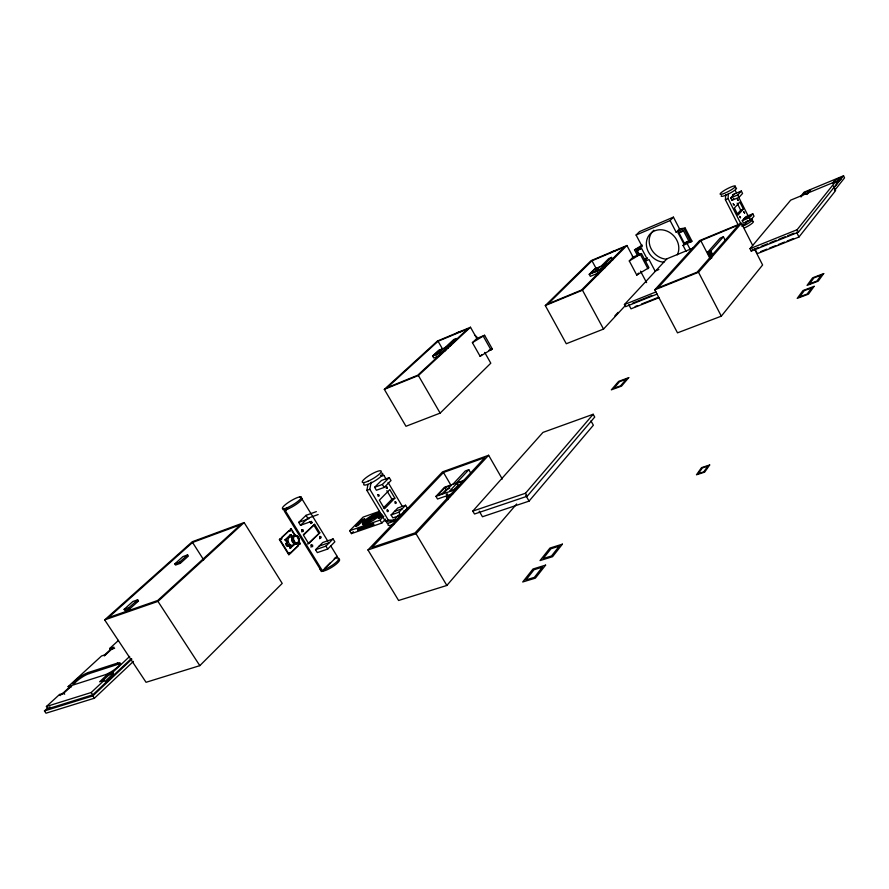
<?xml version="1.0" encoding="UTF-8"?>
<svg xmlns="http://www.w3.org/2000/svg" width="889" height="889" viewBox="0 0 889 889"><rect width="100%" height="100%" fill="white"/><g stroke="black" fill="none" stroke-linecap="round" stroke-linejoin="round"><path stroke-width="1.33" d="M746.082 221.583L747.86 220.85L744.304 224.939L740.97 223.961L728.08 198.58L728.369 193.535M738.292 225.073L725.402 199.725L725.691 194.68M399.072 514.775L393.949 520.132L390.982 521.165L385.326 521.11L366.879 490.372L367.99 484.361M393.949 520.132L388.293 520.076L369.835 489.294L371.158 482.071M310.806 523.543L310.794 522.099L309.683 521.721M289.381 552.669L291.081 552.691L298.504 545.413C297.493 543.301 299.849 544.435 300.349 543.612L298.926 541.323M834.504 190.557L844.55 177.867L843.55 175.8L804.189 192.135L800.656 196.391M758.684 247.364L754.894 248.887L757.317 253.654L798.967 237.019L835.604 190.624L833.349 186.012M798.389 232.207L836.793 183.901L835.638 181.534L790.699 200.147L750.005 248.676L751.249 251.12L798.389 232.207L797.133 229.706L835.638 181.534M833.482 188.468L843.55 175.8M832.315 183.434L835.104 179.956L841.227 177.411L837.771 181.756L835.716 182.612M752.639 245.364L741.437 223.306L699.532 240.619L654.76 289.836L677.507 332.853L721.312 316.162L762.606 264.978L754.517 249.042M807.023 194.491L810.612 190.124L804.623 192.602L801 196.98M751.249 251.12L753.016 249.009M479.16 511.097L482.46 516.753L529.055 501.129L593.363 425.22L590.963 420.875M527.21 496.218L594.719 417.063L593.174 414.274L542.968 432.41L472.792 511.108L474.493 514.009L527.21 496.218L525.51 493.239L593.174 414.274M502.285 479.038L488.628 455.268L442.544 471.859L367.957 549.958L398.605 600.475L446.856 585.462L516.631 504.007M750.549 220.205L754.016 216.216L752.794 213.805L745.771 216.716L742.282 220.694L743.504 223.117L750.549 220.205L749.327 217.783L752.794 213.805M654.76 289.836L698.51 272.278L741.437 223.306M738.448 225.128L697.143 272.156L657.916 287.903L700.81 240.675L740.97 223.961M710.733 258.466L707.566 252.343L710.833 251.009L723.413 236.785L725.268 240.408M707.566 252.343L720.19 238.119L723.413 236.785M743.382 209.082L737.992 215.127L734.403 208.026L739.815 202.025L743.382 209.082L740.715 210.193L737.114 214.227M734.314 194.013L730.747 197.891L731.98 200.336L739.026 197.347L742.559 193.458L741.337 191.024L732.547 194.769M731.98 200.336L733.758 198.38M730.747 197.891L737.792 194.902L741.337 191.024M686.086 251.309L683.052 245.464L691.931 241.186M683.052 245.464L683.952 244.486M683.641 243.519L689.508 240.719L683.641 243.519L678.285 233.196L678.829 232.607L684.186 242.93M453.49 490.217L457.979 485.372L460.48 484.494M633.068 257.088L641.491 253.565L648.937 267.678L636.78 275.079L629.29 260.966L633.068 257.088L626.923 245.497L591.041 260.677L545.301 305.549L566.282 343.743L603.531 329.074L625.056 305.849M458.202 487.205L464.758 480.116L444.5 487.272L435.966 496.362L437.521 499.018L445.867 496.106L447.956 499.662M367.957 549.958L416.03 533.744L488.628 455.268M463.047 481.182L456.824 483.372L449.623 491.117L455.879 488.917M657.193 294.048L625.556 306.672L624.422 304.549L666.939 258.799L693.364 247.931M614.899 315.828L618.133 312.35M452.801 484.338L465.269 470.992L468.814 469.725L470.859 473.248M456.379 483.083L468.814 469.725M441.566 494.395L446.089 489.561L449.79 488.25M444.922 487.572L437.677 495.306L443.867 493.128L451.09 485.394L444.922 487.572L446.089 489.561M676.218 232.34L685.108 228.017L679.507 228.873L676.218 232.34L670.095 220.561L673.429 217.138L679.507 228.873M636.78 275.079L638.646 273.112M400.65 515.176L407.34 508.175L405.595 505.241L397.828 507.975L391.093 514.953L392.838 517.887L400.65 515.176L398.894 512.22L405.595 505.241M643.925 259.988L647.57 258.11L644.492 259.399M443.478 472.47L371.98 547.468L415.074 532.9L484.872 457.591L443.478 472.47L451.123 485.561M379.47 511.342L363.112 517.109L349.666 530.722L351.422 533.611L381.814 523.054L385.593 519.143M629.29 260.966L641.491 253.565M382.737 515.62L380.836 517.576L378.281 518.465L382.081 514.564M349.666 530.722L380.059 520.121L383.837 516.22M383.437 507.897L391.927 499.218L394.86 498.162L389.793 489.617L379.37 500.163L384.504 508.786L394.86 498.162M324.574 568.616L330.375 562.693M334.231 558.737L337.198 556.414L330.741 545.89M287.514 508.53L284.491 511.364L321.685 571.583L337.198 556.414M638.891 255.21L636.513 250.709L641.202 248.398M357.756 530.044L373.958 524.41L373.58 523.765L357.367 529.411L357.756 530.044L359.667 528.099M363.49 524.199L370.191 517.376M637.591 255.721L634.502 249.865L642.225 245.064M351.422 533.611L353.333 531.655M363.112 523.565L365.979 520.643M362.279 519.609L355.556 526.41L358.056 525.543L364.768 518.732L362.279 519.609L363.434 521.521M327.708 549.035L334.853 541.834L333.075 538.934L322.718 542.534L315.539 549.713L317.317 552.602L327.708 549.035L325.919 546.124L333.075 538.934M603.242 268.534L605.02 266.744L604.209 265.222L609.054 263.2M545.301 305.549L582.473 290.203L626.923 245.497M603.764 265.178L611.521 257.421L612.821 259.866M604.209 265.222L599.753 269.689L604.609 267.667M384.17 487.428L391.004 480.571L389.249 477.615L381.492 480.449L374.613 487.283L376.38 490.25L384.17 487.428L382.403 484.449L389.249 477.615M634.502 249.865L642.214 246.631L636.102 235.029L639.535 231.596L673.429 217.138M199.814 665.65L282.213 583.395L244.131 522.565L192.257 541.745L104.658 619.889L146.052 682.296L199.814 665.65L157.964 601.397L104.658 619.889M593.974 272.401L598.175 269.6M600.986 266.344L608.754 258.577L611.521 257.421M596.819 273.634L590.329 276.346L589.229 274.323L594.519 269.056L610.276 262.455M594.963 269.1L590.463 273.579L595.286 271.556L599.764 267.089L594.963 269.1L595.774 270.612M477.26 339.231L470.492 327.241L437.421 341.02L384.326 389.349L405.973 426.276L440.144 413.107L490.795 363.19L484.705 352.411M307.683 544.046L319.784 532.778L314.606 524.332L303.36 534.645M319.784 532.778L308.716 543.69L303.471 535.178L314.606 524.332M591.985 260.766L548.146 303.827L581.484 290.058L624.211 247.131L591.985 260.766L596.475 269.123M295.381 535.589L291.125 528.711L290.381 530.855L289.269 530.489L281.757 537.678C282.802 540.201 280.013 538.201 279.413 539.656L288.758 554.68C290.503 554.169 289.069 551.625 291.081 552.691M290.625 552.847L298.504 545.413M298.215 544.035L299.16 544.49L300.349 543.612M288.758 554.68L289.958 553.791M492.284 348.933L480.127 356.311L472.403 342.654L476.826 338.465L484.594 335.275L492.284 348.933L488.95 350.277M294.181 544.29L290.303 548.057L288.481 545.124L287.736 545.846A1.445 1 70.3 0 1 286.236 545.379A1.445 1 70.3 0 1 286.247 543.446L286.991 542.723L285.169 539.779L290.036 535.1M289.858 548.213L295.248 543.912M287.28 546.013L289.547 544.746L291.37 547.68M480.127 356.311L481.882 354.611M285.791 543.612L288.058 542.346L286.236 539.401L284.713 539.945M316.351 511.608L306.027 515.353L298.693 522.388L300.504 525.31L307.816 518.265L318.151 514.542M286.236 539.401L291.103 534.711L292.314 536.667M280.168 538.934L281.302 539.29L281.313 537.845L289.269 530.489M288.814 530.655C290.692 532.422 289.492 528.544 291.125 528.711M279.413 539.656L280.624 538.767M472.403 342.654L484.594 335.275M47.495 708.144L44.45 710.944L45.995 713.2L94.412 698.209L133.417 661.405M64.675 694.231L63.908 693.098L59.53 694.487L46.417 706.511L47.962 708.777L92.756 694.82L131.172 658.705M44.45 710.944L92.845 695.898L131.905 659.138M46.417 706.511L91.2 692.509L104.18 680.341L104.946 681.485L113.448 673.506L112.692 672.362L108.147 673.806L99.624 681.785L104.18 680.341M112.692 672.362L129.683 656.426M284.491 511.364L288.547 508.152M102.279 681.163L108.903 674.951L113.448 673.506M447.267 346.821L456.313 338.453L453.768 339.509L444.7 347.877M449.801 346.01L447.578 346.932L442.366 351.755L445.722 350.377M384.326 389.349L418.397 375.536L470.492 327.241M436.41 355.122L443.478 348.621L439.055 350.444L433.821 355.267L438.255 353.444M61.252 694.731L68.898 687.708L71.076 687.019M104.257 655.237L110.314 649.67L114.648 648.237M62.708 694.165L72.498 685.197L68.142 686.597L68.898 687.708M104.291 655.949L113.914 647.136L109.591 648.57L110.314 649.67M47.962 708.777L49.984 706.922M439.688 355.511L433.721 357.967L432.599 356.011L438.755 350.333L450.856 345.343M68.142 686.597L101.502 655.993L105.835 654.571M109.591 648.57L118.504 640.402M157.964 601.397L244.131 522.565M438.077 341.243L387.159 387.637L417.719 375.236L467.781 328.874L438.077 341.243L442.189 348.421M129.738 608.876L138.451 601.031L137.662 599.819L132.861 601.509L124.127 609.343L124.927 610.554L129.738 608.876L128.938 607.665L124.127 609.343M180.311 563.326L188.357 556.081L187.601 554.903L182.878 556.625L174.811 563.87L175.566 565.037L180.311 563.326L179.556 562.148L174.811 563.87M128.938 607.665L137.662 599.819M179.556 562.148L187.601 554.903M192.557 542.457L108.38 617.611L157.72 600.475L240.608 524.71L192.557 542.457L203.692 559.903M319.707 538.767L319.707 536.789M636.102 235.029L670.095 220.561M725.402 199.725L728.08 198.58M301.893 531.989L302.449 531.444L301.893 530M679.896 232.162L683.085 230.829M636.513 250.709L641.658 248.553L647.014 258.71M678.285 233.196L683.597 230.962L688.964 241.308M589.229 274.323L605.053 267.711M598.13 271.845L597.197 272.234L598.497 274.634M744.026 218.705L751.061 215.783M835.86 181.5L840.961 179.389M742.282 220.694L749.327 217.783M644.614 261.377L649.026 259.555L655.093 271.045L658.871 269.5M741.626 226.039L744.304 224.939M432.599 356.011L444.722 351.022M439.988 354.189L440.844 353.833M750.005 248.676L797.133 229.706M761.206 246.353L767.518 243.819M770.041 242.797L776.353 240.263M778.875 239.252L785.187 236.718M787.71 235.707L794.021 233.174M624.422 304.549L656.06 291.892M760.551 251.665L766.885 249.131M769.43 248.12L775.764 245.586M778.308 244.575L784.643 242.03M787.187 241.019L793.533 238.485M632.646 303.16L651.904 295.459M635.146 306.572L637.702 305.549M641.536 304.027L658.127 297.426M659.26 297.604L631.001 308.827L628.79 304.694M299.626 497.184L300.649 496.795L327.874 541.212M381.914 476.082L383.87 475.371L385.97 478.882M374.613 487.283L382.403 484.449M366.879 490.372L369.835 489.294M298.693 522.388L309.061 518.643M300.504 525.31L310.861 521.587M289.592 535.256L291.103 534.711M286.547 542.879L288.058 542.346M288.481 545.124L289.547 544.746M372.38 515.964L379.814 513.353M435.966 496.362L455.057 489.672M136.05 601.875L138.451 601.031M394.472 511.453L402.261 508.719M391.093 514.953L398.894 512.22M449.467 494.851L453.079 493.595M385.326 521.11L388.293 520.076M319.14 546.113L329.508 542.512M315.539 549.713L325.919 546.124M472.792 511.108L525.51 493.239M117.337 663.138A10.912 2.389 -33 0 1 117.837 666.839A10.912 2.389 -33 0 1 104.746 674.895L75.787 684.152A10.801 2.311 -33.1 0 1 75.576 680.418A10.801 2.311 -33.1 0 1 88.478 672.473L117.337 663.138L118.093 664.272A10.912 2.4 -33 0 1 120.648 663.961M73.776 685.03A10.801 2.323 -33.1 0 1 79.265 679.129A10.801 2.323 -33.1 0 1 89.222 673.584L118.093 664.272M380.47 475.226L383.87 475.371M310.839 547.024L311.806 546.613L310.828 545.035M59.53 694.487L60.296 695.609M91.2 692.509L92.756 694.82M92.845 695.898L94.412 698.209M88.478 672.473L89.222 673.584M108.147 673.806L108.903 674.951M279.868 539.501L289.203 554.525M292.103 531.155L294.226 534.6M285.525 510.986L322.718 571.227M313.573 524.699L318.751 533.144M306.027 515.353L307.816 518.265M380.059 520.121L381.814 523.054M388.06 482.394L402.006 505.819M416.03 533.744L446.856 585.462M386.859 490.684L391.927 499.218M448.367 497.907L446.289 494.351L447.478 493.94L449.567 497.496M456.824 483.372L457.979 485.372M418.397 375.536L440.144 413.107M447.578 346.932L448.412 348.399M525.755 495.34L529.055 501.129M439.055 350.444L439.888 351.911M483.383 336.398L491.117 350.122M582.473 290.203L603.531 329.074M640.502 271.134L646.592 282.624M640.469 254.61L647.948 268.778M637.08 250.131L639.458 254.632M686.908 243.119L690.531 250.098M698.51 272.278L721.312 316.162M685.119 227.984L691.964 241.197M684.197 228.984L691.031 242.164M710.833 251.009L712.734 254.687M712.245 256.288L710.333 252.587L709.244 253.032L711.789 257.966M700.81 240.675L710.2 258.855M737.792 194.902L739.026 197.347M735.37 190.679L736.592 193.069M738.403 196.669L748.105 215.827M737.159 203.148L740.715 210.193M796.544 232.162L798.967 237.019M807.612 191.368L808.368 192.891L805.378 194.135L804.623 192.602M835.104 179.956L836.105 182.023M838.16 178.689L839.172 180.756M610.421 252.787A18.247 15.613 45.6 0 1 615.521 250.631M632.312 256.154A18.247 15.613 45.6 0 1 633.746 257.732M456.168 333.419A17.958 14.291 46.8 0 1 460.88 331.464M474.559 335.064A17.958 14.291 46.8 0 1 476.949 337.098M663.95 262.188A17.302 15.091 45 0 1 646.414 242.308A17.302 15.091 45 0 1 666.85 231.04A17.302 15.091 45 0 1 677.262 254.854M666.706 259.232A17.247 15.057 45.1 0 1 650.692 247.875A17.247 15.057 45.1 0 1 653.837 230.229M300.738 498.084A11.012 2.223 -31.1 0 1 294.048 505.785A11.012 2.223 -31.1 0 1 283.402 508.664M338.12 559.07A10.89 2.623 -31.4 0 1 331.853 567.238A10.89 2.623 -31.4 0 1 321.062 569.649M334.853 558.459A10.901 2.611 -31.4 0 1 337.187 561.37A10.901 2.611 -31.4 0 1 324.063 569.493M321.529 570.06A10.901 2.611 -31.4 0 1 320.318 568.449M364.834 525.077A10.468 2.445 -30.9 0 1 378.192 516.387M370.802 524.099A10.468 2.434 -30.9 0 1 367.513 525.51M366.135 525.921A10.468 2.434 -30.9 0 1 365.001 526.121M363.645 524.766A10.468 2.434 -30.9 0 1 371.602 518.098A10.468 2.434 -30.9 0 1 380.892 514.642M363.079 524.777A10.468 2.434 -30.9 0 1 371.224 517.465A10.468 2.434 -30.9 0 1 381.037 514.242M752.427 221.217A8.623 1.634 -27.6 0 1 752.061 223.372A8.623 1.634 -27.6 0 1 744.404 227.951M749.694 219.572A8.634 1.622 -27.6 0 1 751.716 220.739A8.634 1.622 -27.6 0 1 743.382 225.928M735.581 187.912A8.679 1.467 -27.8 0 1 730.113 193.135A8.679 1.467 -27.8 0 1 721.312 195.669M381.714 473.204A10.979 2.345 -30.6 0 1 374.313 481.227A10.979 2.345 -30.6 0 1 363.957 483.638M393.705 524.288A10.901 2.611 -30.7 0 1 388.126 523.91M398.75 518.365A10.912 2.6 -30.7 0 1 388.893 522.943A10.912 2.6 -30.7 0 1 387.182 520.71M403.395 511.131A10.912 2.6 -30.7 0 1 405.284 511.519M288.803 545.468A1.445 1 70.4 0 1 287.303 545.001A1.445 1 70.4 0 1 287.314 543.068M293.859 544.29A4.334 2.978 70.3 0 1 289.825 544.401A4.334 2.978 70.3 0 1 288.247 538.923A4.334 2.978 70.3 0 1 291.859 537.389M297.693 542.423A4.334 2.967 70.3 0 1 293.959 543.624A4.334 2.967 70.3 0 1 291.648 538.401A4.334 2.967 70.3 0 1 294.792 535.856M295.87 543.679A3.9 2.678 70.3 0 1 291.992 539.767A3.9 2.678 70.3 0 1 294.792 536.267M297.148 542.735A3.9 2.678 70.3 0 1 296.359 543.49M744.615 213.049L743.771 211.793L744.615 213.049M740.504 217.705L739.648 216.449L740.504 217.705M738.259 200.458L737.403 199.192L738.259 200.458M734.092 205.037L733.236 203.77L734.092 205.037M395.116 501.829C394.36 505.441 398.205 502.241 395.116 501.829M387.182 509.986C386.415 513.642 390.315 510.386 387.182 509.986M387.326 488.005C384.87 489.639 386.626 483.972 387.326 488.005M378.025 494.617C377.247 498.262 381.181 495.029 378.025 494.617M319.984 536.445C319.151 540.101 323.185 536.756 319.984 536.445M311.517 544.835L311.517 546.291L312.628 546.646L312.628 545.19L311.517 544.835M312.028 522.776C309.461 524.51 311.328 518.732 312.028 522.776M302.149 529.644L302.149 531.1L303.282 531.466L303.282 530.011L302.149 529.644M707.788 466.18L703.832 471.815L698.376 473.581L702.343 467.958L707.788 466.18M709.678 464.98L704.655 472.137L696.465 474.793L701.532 467.636L709.678 464.98M814.157 286.325L808.479 294.137L797.211 298.382L802.967 290.559L814.157 286.325M823.703 273.568L818.202 281.157L807.056 285.391L812.635 277.801L823.703 273.568M811.657 287.88L807.201 294.003L799.733 296.815L804.223 290.692L811.657 287.88M821.236 275.101L816.924 281.046L809.535 283.858L813.891 277.913L821.236 275.101M542.368 567.182L534.367 577.361L525.966 579.917L534.011 569.738L542.368 567.182M559.237 546.168L551.524 555.969L543.223 558.548L550.969 548.746L559.237 546.168M545.602 565.137L535.389 578.139L522.71 581.984L533.011 568.993L545.602 565.137M562.404 544.157L552.569 556.692L540.034 560.57L549.947 548.057L562.404 544.157M628.734 377.658L621.555 386.093L611.332 389.86L618.577 381.425L628.734 377.658M626.245 379.203L620.611 385.804L613.843 388.304L619.511 381.703L626.245 379.203M286.791 507.886A11.024 2.211 -31.1 0 0 301.371 497.518A11.024 2.211 -31.1 0 0 287.447 503.074A11.024 2.211 -31.1 0 0 286.791 507.886M367.024 523.521A10.479 2.423 -30.9 0 0 380.559 513.553A10.479 2.423 -30.9 0 0 366.857 518.765A10.479 2.423 -30.9 0 0 367.024 523.521M723.935 193.513A8.679 1.456 -27.8 0 0 735.547 186.201A8.679 1.456 -27.8 0 0 724.057 190.602A8.679 1.456 -27.8 0 0 723.935 193.513M368.002 481.227A10.99 2.334 -30.6 0 0 381.214 471.103A10.99 2.334 -30.6 0 0 366.024 477.704A10.99 2.334 -30.6 0 0 368.002 481.227M292.981 538.201A3.9 2.678 70.3 0 0 296.882 543.323A3.9 2.678 70.3 0 0 297.526 537.212A3.9 2.678 70.3 0 0 292.981 538.201M292.725 538.078A4.256 2.911 70.3 0 0 296.982 543.657A4.256 2.911 70.3 0 0 297.682 537A4.256 2.911 70.3 0 0 292.725 538.078M293.237 537.901A4.256 2.911 70.3 0 0 297.493 543.479A4.256 2.911 70.3 0 0 298.182 536.823A4.256 2.911 70.3 0 0 293.237 537.901M293.492 538.023A3.912 2.678 70.3 0 0 297.393 543.146A3.912 2.678 70.3 0 0 298.037 537.034A3.912 2.678 70.3 0 0 293.492 538.023"/></g></svg>
